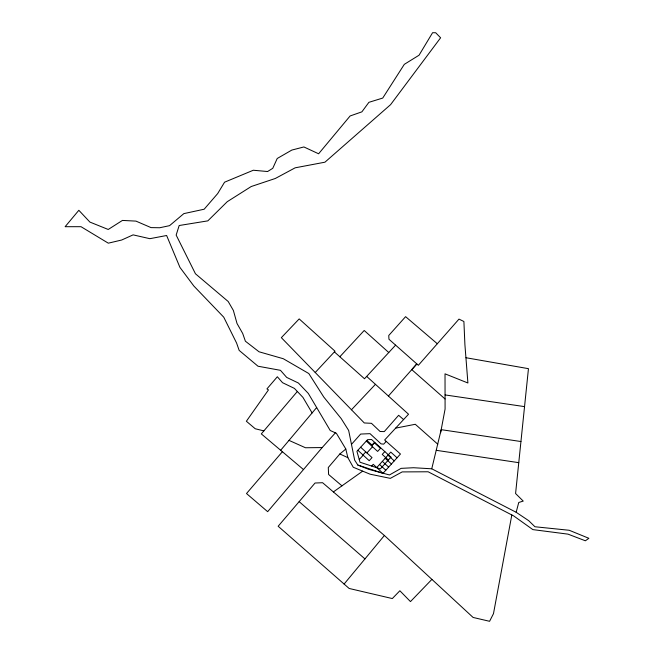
<?xml version="1.0" encoding="UTF-8"?>
<svg xmlns="http://www.w3.org/2000/svg" width="654" height="654" viewBox="0 0 654 654"><rect width="100%" height="100%" fill="white"/><g stroke="black" fill="none" stroke-linecap="round" stroke-linejoin="round"><path stroke-width="0.98" d="M511.82 514.951L493.484 613.648L489.584 621.3L473.104 617.45L384.397 535.487L322.594 482.717L315.048 483.02L278.154 526.249L349.138 588.461L392.318 598.557L399.872 590.758L410.467 601.598L431.902 579.379M431.754 468.795L413.557 467.733L401.115 468.362L389.465 474.951L368.504 469.261L357.82 465.051L354.648 460.105L348.656 430.446L341.175 418.568L323.804 397.084L308.811 373.54L283.296 358.727L259.025 351.778L245.389 341.208L242.699 333.466L237.026 323.509L233.372 310.454L228.197 301.502L195.456 273.781L176.155 235.08L179.18 225.516L207.825 220.864L227.257 201.685L251.21 186.529L275.318 178.477L295.167 167.816L324.94 162.192L390.593 104.656L440.616 37.785L435.695 32.749L432.588 32.7L419.05 55.214L404.311 64.345L382.737 98.059L368.897 102.326L361.883 111.85L350.119 115.962L318.612 153.78L303.889 146.954L291.831 150.068L277.222 158.489L272.759 168.323L267.584 171.528L253.311 170.244L224.567 182.196L217.684 193.576L204.162 209.223L183.848 213.621L169.549 225.663L159.739 227.747L151.041 227.608L135.958 221.109L122.437 220.423L108.229 229.472L89.909 222.09L78.84 210.294L65.122 226.701L81.006 226.693L108.302 243.174L121.677 240.018L133.105 234.868L149.864 238.685L166.623 235.505L179.948 267.396L193.854 286.035L223.742 317.174L236.593 343.056L239.16 350.389L258.011 366.224L280.46 370.319L286.697 377.415L298.404 383.023L308.32 393.438L330.237 430.52L336.344 433.234L345.745 448.873L347.879 457.669L353.258 467.25L370.058 474.183L390.34 478.368L402.161 471.91L428.125 471.779L513.684 515.916L532.863 529.609L568.024 534.146L585.379 540.784L588.878 538.307L569.225 530.271L534.947 526.756L528.702 520.674L516.161 512.278L431.754 468.795L441.188 429.662L520.944 441.532M440.608 432.744L445.088 409.044L445.022 373.835L467.904 382.991L464.904 344.601L463.899 321.498L458.985 319.103L418.364 365.284L388.966 339.254L388.746 335.502L405.594 316.659L437.313 343.742M516.161 512.278L518.753 502.476L523.233 501.095L515.581 493.533L528.457 368.668L465.975 357.73M344.094 584.055L384.397 535.487M280.664 450.263L316.659 407.54M297.333 391.493L261.314 433.896L303.481 469.556M335.404 432.817L322.185 447.565L267.658 511.673L246.501 493.533L282.389 451.718M345.794 449.061L339.851 453.966L328.292 467.504L328.594 474.469L341.944 485.84M388.411 396.046L416.794 363.951L411.775 369.633L445.072 398.981M351.468 444.377L360.656 434.06L370.025 433.659L381.061 443.87L383.685 444.14L386.228 441.393M357.82 465.051L383.007 473.316L400.461 454.031L384.65 439.995L408.537 414.227L366.681 376.41M371.668 466.049L373.238 464.324L382.999 473.316M384.822 451.579L382.238 454.416L388.394 460.015M376.72 467.577L390.773 452.094L397.052 457.8M366.894 452.928L372.527 446.756M362.945 454.988L365.766 451.898M371.398 445.726L374.202 442.652L380.456 448.342L377.644 451.424L366.289 441.074M359.242 459.541L363.223 455.176M374.816 442.472L372.24 445.3L366.886 440.42M395.588 345.14L364.507 378.756L334.39 351.901M339.835 356.773L364.204 330.474L388.762 352.522M315.228 372.51L335.036 351.206L299.18 318.915L281.343 337.66L364.286 422.958L371.472 423.318L380.105 431.501L384.282 431.591L398.638 415.29L403.583 419.566M351.46 409.772L375.437 384.323M333.377 491.922L362.684 471.142M395.645 428.133L415.29 424.283L437.788 444.221M322.185 447.565L305.475 447.753L288.994 440.379M445.063 394.918L524.541 406.616M436.292 450.32L518.769 462.664M263.864 430.896L255.232 428.754L246.37 421.25L268.459 389.915L266.938 388.901L277.337 376.761L282.553 382.704L294.39 388.386L302.949 397.395L312.113 412.936M339.851 453.966L347.879 457.669M299.156 501.643L364.948 558.917M387.969 455.176L394.248 460.89M385.165 458.274L391.444 463.997M382.353 461.372L388.631 467.095M360.656 447.23L372.02 457.604L369.199 460.702L357.869 450.271M379.541 464.471L385.819 470.21M390.969 457.171L380.342 468.893L359.994 462.223L356.929 451.309L367.564 439.676L371.554 439.504L390.969 457.171"/></g></svg>
